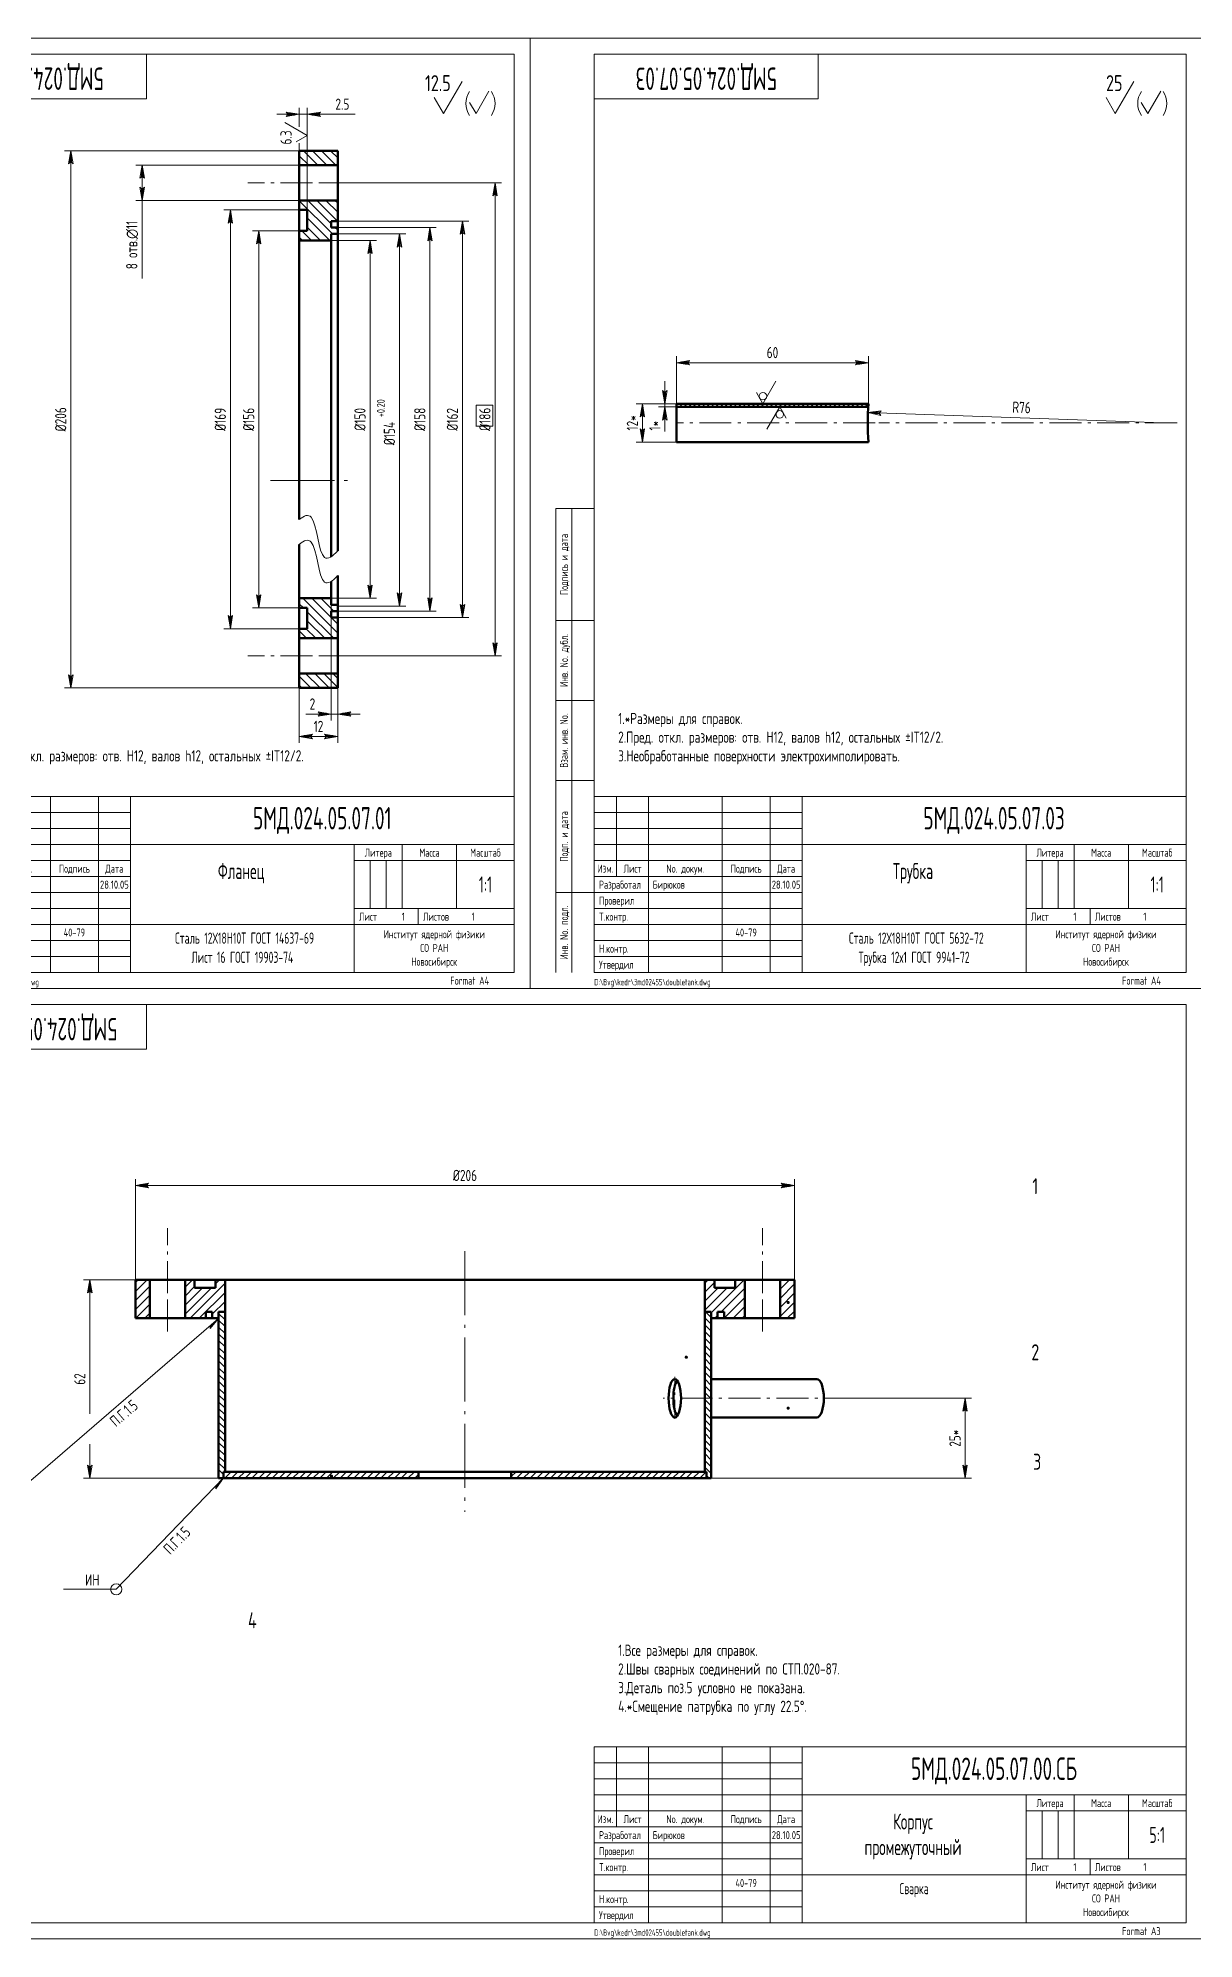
# Model space of a CAD drawing. Extents: x -414 to 4851, y -2165 to 1761.
# Drawn here: x 692 to 1053, y 1014 to 1608 of the extents above; entities that cross this region are included whole.
import ezdxf
from ezdxf.enums import TextEntityAlignment as Align

# ---------------------------------------------------------------- set-up
doc = ezdxf.new("R2010")
doc.units = 0
for name, pattern in [('S-P10', [15, 10, -2, 1, -2]), ('S-P20', [27, 20, -3, 1, -3]), ('S-P6', [9.8, 6, -1.5, 0.8, -1.5])]:
    doc.linetypes.add(name, pattern=pattern)
for name, color, linetype, lineweight in [('1', 9, 'CONTINUOUS', 20), ('2', 2, 'CONTINUOUS', 50), ('DIM', 4, 'CONTINUOUS', 20), ('HATCH', 5, 'CONTINUOUS', 20), ('TR', 3, 'CONTINUOUS', 20)]:
    doc.layers.add(name, color=color, linetype=linetype, lineweight=lineweight)
doc.styles.add('SIMPLEX', font='simplex.shx', dxfattribs={"width": 0.7})
pattern_1 = [(45, (-2508.848241775505, -306.4707964221643), (-1.414213562373095, 1.414213562373095), [])]
pattern_2 = [(135, (-2508.848241775505, -306.4707964221643), (-1.060660171779821, -1.060660171779821), [])]
pattern_3 = [(45, (-2508.848241775505, -306.4707964221643), (-1.060660171779821, 1.060660171779821), [])]
pattern_4 = [(135, (2299.857485042574, -1826.238137157079), (-1.414213562373095, -1.414213562373095), [])]
pattern_5 = [(135, (2299.857485042574, -1864.403480661502), (-1.414213562373095, -1.414213562373095), [])]

# ---------------------------------------------------------------- blocks, each defined once
blk = doc.blocks.new('SHTAMP1')
at = {"layer": 'DIM', "color": 2}
for p, q in [((-185, 55), (0, 55)), ((-185, 55), (-185, 0)), ((-178, 55), (-178, 29.99999999999999)), ((-168, 55), (-168, 0)), ((-145, 55), (-145, 0)), ((-130, 55), (-130, 0)), ((-120, 55), (-120, 0)), ((-120, 40), (0, 40)), ((-49.99999999999997, 40), (-50, 0)), ((-34.99999999999997, 40), (-34.99999999999997, 20)), ((-17.99999999999997, 40), (-17.99999999999997, 20.00000000000001)), ((-185, 35), (-120, 35)), ((-185, 30), (-120, 30)), ((-49.99999999999997, 35), (0, 35)), ((-50, 20), (0, 20)), ((-29.99999999999994, 20.00000000000001), (-29.99999999999997, 15)), ((-120, 15), (0, 15))]:
    blk.add_line(p, q, dxfattribs=at)
at = {"layer": 'DIM'}
for p, q in [((-185, 50), (-120, 50)), ((-185, 45), (-120, 45)), ((-185, 40), (-120, 40)), ((-44.99999999999997, 35), (-44.99999999999997, 20)), ((-39.99999999999997, 35), (-39.99999999999997, 20)), ((-185, 25), (-120, 25)), ((-185, 20), (-120, 20)), ((-185, 15), (-120, 15)), ((-185, 10), (-120, 10)), ((-185, 5), (-120, 5))]:
    blk.add_line(p, q, dxfattribs=at)
at = {"layer": 'DIM', "style": 'SIMPLEX', "width": 0.6}
blk.add_text('1', height=2.5, dxfattribs=at).set_placement((-35.17607202795625, 16.2))
at = {"layer": 'DIM', "style": 'SIMPLEX', "width": 0.6, "flags": 8}
blk.add_attdef('ОБОЗНАЧЕНИЕ2', text='', height=7, dxfattribs=at).set_placement((-117, 60), align=Align.MIDDLE)
at = {"layer": 'DIM', "style": 'SIMPLEX', "width": 0.6}
for tag, height, p in [('ОБОЗНАЧЕНИЕ', 7, (-60, 47.5)), ('МАСШТАБ', 5, (-9, 27.5))]:
    blk.add_attdef(tag, text='', height=height, dxfattribs=at).set_placement(p, align=Align.MIDDLE)
at = {"layer": 'DIM', "style": 'SIMPLEX', "width": 0.9108433734939759}
blk.add_attdef('ДАТА', text='', height=2.5, dxfattribs=at).set_placement((-129.5, 26.2), (-120.5, 26.2), align=Align.FIT)
at = {"layer": 'DIM', "style": 'SIMPLEX', "width": 0.6}
for tag, p in [('ЛИСТОВ', (-13.325, 16.2)), ('FORMAT', (-20, -3.8))]:
    blk.add_attdef(tag, p, '', height=2.5, dxfattribs=at)
blk.add_attdef('ТЕЛЕФОН', text='', height=2.5, dxfattribs=at).set_placement((-137.5, 12.5), align=Align.MIDDLE_CENTER)
at = {"layer": 'TR', "style": 'SIMPLEX', "width": 0.7}
for s, p in [('Литера', (-42.49999999999997, 36.2)), ('Масса', (-26.49999999999997, 36.2)), ('Масштаб', (-9, 36.2)), ('Изм.', (-181.5, 31.2)), ('Лист', (-173, 31.2)), ('No. докум.', (-156.5, 31.2)), ('Подпись', (-137.5, 31.2)), ('Дата', (-125, 31.2)), ('Институт ядерной физики', (-25, 10.70243239950646)), ('СО РАН', (-25, 6.416718113792172)), ('Новосибирск', (-25, 2.131003828077887))]:
    blk.add_text(s, height=2.5, dxfattribs=at).set_placement(p, align=Align.CENTER)
at = {"layer": 'TR', "style": 'SIMPLEX'}
for s, width, p in [('Разработал', 0.6, (-183.5, 26.2)), ('T.контр.', 0.7, (-183.5, 16.2)), ('Проверил', 0.7, (-183.5, 21.2)), ('Лист', 0.7, (-48.5, 16.2)), ('Листов', 0.7, (-28.49999999999997, 16.2)), ('Н.контр.', 0.7, (-183.5, 6.200000000000001)), ('Утвердил', 0.7, (-183.5, 1.200000000000001))]:
    blk.add_text(s, height=2.5, dxfattribs=dict(at, width=width)).set_placement(p)
at = {"layer": 'TR', "style": 'SIMPLEX', "width": 0.6}
for tag, height, p in [('НАИМЕНОВАНИЕ', 5, (-85.34568711718521, 29.20002082529924)), ('НАИМЕНОВАНИЕ2', 5, (-85.34568711718521, 21.20002082529924)), ('МАТЕРИАЛ', 3.5, (-85, 9)), ('СОРТАМЕНТ', 3.5, (-85, 3))]:
    blk.add_attdef(tag, text='', height=height, dxfattribs=at).set_placement(p, align=Align.CENTER)
for tag, p, height in [('РАЗРАБОТАЛ', (-166.7, 26.2), 2.5), ('ПРОВЕРИЛ', (-166.7, 21.2), 2.5), ('НОРМОКОНТРОЛЬ', (-166.7, 6.199999999999998), 2.5), ('УТВЕРДИЛ', (-166.7, 1.199999999999999), 2.5), ('ФАЙЛ', (-185, -4), 2)]:
    blk.add_attdef(tag, p, '', height=height, dxfattribs=at)
blk = doc.blocks.new('LEADR')
at = {"layer": 'DIM'}
for p, q in [((-1.170416226631389, 0.2000000000000028), (0, 0)), ((-0.9997944300187243, -0.0002412563466975826), (-1.170416226631389, 0.2000000000000028)), ((0, 0), (-1.170416226631389, -0.1999999999999886)), ((-0.4381870021173455, 0.07487712356459042), (-1.063684681848329, 0.07474016190496968)), ((0, 0), (-1, 0)), ((-1.170416226631389, -0.1999999999999886), (-0.9997944300187243, -0.0002412563466975826)), ((-0.4396274744967172, -0.07512327059271229), (-1.063870801763059, -0.07525989858129378))]:
    blk.add_line(p, q, dxfattribs=at)
blk = doc.blocks.new('SVLEADR')
at = {"layer": 'DIM'}
for p, q in [((-1.170621796612664, -0.199758743653291), (-1, 0)), ((0, 0), (-1.170621796612664, -0.199758743653291)), ((-0.3755462257252447, -0.07510924514504325), (-1.064076371744335, -0.0750186422345962))]:
    blk.add_line(p, q, dxfattribs=at)

msp = doc.modelspace()

# ---------------------------------------------------------------- hatches: boundary and pattern name
at = {"layer": 'HATCH'}
h = msp.add_hatch(dxfattribs=at)
h.set_pattern_fill('U', color=256, scale=2, angle=135, style=0, pattern_type=0)
h.set_pattern_definition(pattern_5)
h.paths.add_polyline_path([(773.477982640004, 1572.700419623406), (773.477982640004, 1568.200419623406), (785.477982640004, 1568.200419623406), (785.477982640004, 1572.700419623406)])
h = msp.add_hatch(dxfattribs=at)
h.set_pattern_fill('U', color=256, scale=2, angle=135, style=0, pattern_type=0)
h.set_pattern_definition(pattern_5)
h.paths.add_polyline_path([(775.9779826400031, 1547.700419623406), (773.4779826400036, 1547.700419623406), (773.4779826400036, 1544.700419623406), (783.4779826400031, 1544.700419623406), (783.4779826400031, 1546.700419623406), (785.4779826400031, 1546.700419623406), (785.4779826400031, 1548.700419623406), (783.4779826400031, 1548.700419623406), (783.4779826400031, 1550.700419623406), (785.4779826400031, 1550.700419623406), (785.4779826400036, 1557.200419623406), (773.4779826400036, 1557.200419623406), (773.4779826400036, 1554.200419623406), (775.9779826400031, 1554.200419623406)])
h = msp.add_hatch(dxfattribs=at)
h.set_pattern_fill('U', color=256, angle=45, style=0, pattern_type=0)
h.set_pattern_definition([(45, (-1573.865780161137, -28.8072000388579), (-0.7071067811865475, 0.7071067811865476), [])])
h.paths.add_polyline_path([(951.3930146611406, 1493.669001561038), (891.3930146611406, 1493.669001561038), (891.3930146611406, 1492.669001561038), (951.3204544020568, 1492.669001561038, -0.003298157717489991)])
h = msp.add_hatch(dxfattribs=at)
h.set_pattern_fill('U', color=256, scale=2, angle=135, style=0, pattern_type=0)
h.set_pattern_definition(pattern_4)
h.paths.add_polyline_path([(785.4779826400031, 1420.365763127829), (785.4779826400031, 1426.865763127829), (783.4779826400031, 1426.865763127829), (783.4779826400031, 1428.865763127829), (785.4779826400031, 1428.865763127829), (785.4779826400031, 1430.865763127829), (783.4779826400031, 1430.865763127829), (783.4779826400031, 1432.865763127829), (773.4779826400031, 1432.865763127829), (773.4779826400036, 1429.865763127829), (775.9779826400031, 1429.865763127829), (775.9779826400031, 1423.365763127829), (773.4779826400031, 1423.365763127829), (773.4779826400031, 1420.365763127829)])
h = msp.add_hatch(dxfattribs=at)
h.set_pattern_fill('U', color=256, scale=2, angle=135, style=0, pattern_type=0)
h.set_pattern_definition(pattern_4)
h.paths.add_polyline_path([(785.4779826400031, 1404.865763127829), (785.4779826400031, 1409.365763127829), (773.4779826400031, 1409.365763127829), (773.4779826400031, 1404.865763127829)])
h = msp.add_hatch(dxfattribs=at)
h.set_pattern_fill('U', color=256, scale=2, angle=45, style=0, pattern_type=0)
h.set_pattern_definition(pattern_1)
h.paths.add_polyline_path([(722.2556585094026, 1207.908705980407), (726.7556585094026, 1207.908705980407), (726.7556585094026, 1219.908705980407), (722.2556585094026, 1219.908705980407)])
h = msp.add_hatch(dxfattribs=at)
h.set_pattern_fill('U', color=256, scale=2, angle=45, style=0, pattern_type=0)
h.set_pattern_definition(pattern_1)
h.paths.add_polyline_path([(737.7556585094026, 1207.908705980407), (744.2556585094026, 1207.908705980407), (744.2556585094026, 1209.908705980407), (746.2556585094026, 1209.908705980407), (746.2556585094026, 1207.908705980407), (748.2556585094026, 1207.908705980407), (748.2556585094026, 1209.908705980407), (750.2556585094026, 1209.908705980407), (750.2556585094026, 1219.908705980407), (747.2556585094026, 1219.908705980407), (747.2556585094026, 1217.408705980407), (740.7556585094026, 1217.408705980407), (740.7556585094026, 1219.908705980407), (737.7556585094026, 1219.908705980407)])
h = msp.add_hatch(dxfattribs=at)
h.set_pattern_fill('U', color=256, scale=2, angle=45, style=0, pattern_type=0)
h.set_pattern_definition(pattern_1)
h.paths.add_polyline_path([(903.2556585094026, 1217.408705980407), (903.2556585094026, 1219.908705980407), (900.2556585094026, 1219.908705980407), (900.2556585094026, 1209.908705980407), (902.2556585094026, 1209.908705980407), (902.2556585094026, 1207.908705980407), (904.2556585094026, 1207.908705980407), (904.2556585094026, 1209.908705980407), (906.2556585094026, 1209.908705980407), (906.2556585094026, 1207.908705980407), (912.7556585094026, 1207.908705980407), (912.7556585094026, 1219.908705980407), (909.7556585094026, 1219.908705980407), (909.7556585094026, 1217.408705980407)])
h = msp.add_hatch(dxfattribs=at)
h.set_pattern_fill('U', color=256, scale=2, angle=45, style=0, pattern_type=0)
h.set_pattern_definition(pattern_1)
h.paths.add_polyline_path([(928.2556585094026, 1219.908705980407), (923.7556585094026, 1219.908705980407), (923.7556585094026, 1207.908705980407), (928.2556585094026, 1207.908705980407)])
h = msp.add_hatch(dxfattribs=at)
h.set_pattern_fill('U', color=256, scale=1.5, angle=135, style=0, pattern_type=0)
h.set_pattern_definition(pattern_2)
h.paths.add_polyline_path([(748.2556585094026, 1157.908705980407), (749.7556585094026, 1157.908705980407), (749.7556585094026, 1159.908705980407), (750.2556585094026, 1159.908705980407), (750.2556585094026, 1209.908705980407), (748.2556585094026, 1209.908705980407)])
h = msp.add_hatch(dxfattribs=at)
h.set_pattern_fill('U', color=256, scale=1.5, angle=135, style=0, pattern_type=0)
h.set_pattern_definition(pattern_2)
h.paths.add_polyline_path([(902.2556585094026, 1209.908705980407), (900.2556585094026, 1209.908705980407), (900.2556585094026, 1182.908705980407), (902.2556585094026, 1182.908705980407)])
h = msp.add_hatch(dxfattribs=at)
h.set_pattern_fill('U', color=256, scale=1.5, angle=135, style=0, pattern_type=0)
h.set_pattern_definition(pattern_2)
h.paths.add_polyline_path([(902.2556585094026, 1182.908705980407), (900.2556585094026, 1182.908705980407), (900.2556585094026, 1159.908705980407), (900.7556585094026, 1159.908705980407), (900.7556585094026, 1157.908705980407), (902.2556585094021, 1157.908705980407)])
h = msp.add_hatch(dxfattribs=at)
h.set_pattern_fill('U', color=256, scale=1.5, angle=45, style=0, pattern_type=0)
h.set_pattern_definition(pattern_3)
h.paths.add_polyline_path([(810.7556585094026, 1157.908705980407), (810.7556585094026, 1159.908705980407), (749.7556585094026, 1159.908705980407), (749.7556585094026, 1157.908705980407)])
h = msp.add_hatch(dxfattribs=at)
h.set_pattern_fill('U', color=256, scale=1.5, angle=45, style=0, pattern_type=0)
h.set_pattern_definition(pattern_3)
h.paths.add_polyline_path([(839.7556585094026, 1159.908705980407), (839.7556585094021, 1157.908705980408), (841.7556585094021, 1157.908705980408), (900.7556585094026, 1157.908705980407), (900.7556585094026, 1159.908705980407)])

# ---------------------------------------------------------------- linework, layer by layer
at = {"layer": '1', "linetype": 'S-P10'}
for p, q in [((777.6173929380534, 1562.700419623406), (757.3385723419537, 1562.700419623406)), ((789.6173929380534, 1562.700419623406), (769.3385723419537, 1562.700419623406)), ((953.5306768553232, 1487.669001561038), (891.3930146611406, 1487.669001561038)), ((1047.94762526849, 1487.669001561038), (954.66420796475, 1487.669001561038)), ((777.6173929380534, 1414.865763127829), (757.3385723419537, 1414.865763127829)), ((789.6173929380534, 1414.865763127829), (769.3385723419537, 1414.865763127829)), ((789.6173929380534, 1414.865763127829), (769.3385723419537, 1414.865763127829)), ((732.2556585094026, 1215.769295682357), (732.2556585094026, 1236.048116278457)), ((918.2556585094026, 1215.769295682357), (918.2556585094026, 1236.048116278457)), ((732.2556585094026, 1203.769295682358), (732.2556585094026, 1224.048116278457)), ((732.2556585094026, 1203.769295682357), (732.2556585094026, 1224.048116278457)), ((918.2556585094026, 1203.769295682357), (918.2556585094026, 1224.048116278457)), ((947.6133918400524, 1182.908705980407), (887.1817951501571, 1182.908705980407))]:
    msp.add_line(p, q, dxfattribs=at)
at = {"layer": '1'}
for p, q in [((833.9476688120485, 1493.182237172927), (828.7891246828963, 1493.182237172927)), ((828.7891246828963, 1493.182237172927), (828.7891246828963, 1486.563032590349)), ((833.9476688120485, 1486.621613302121), (833.9476688120485, 1493.182237172927)), ((828.7305028895885, 1486.621613302121), (833.9476688120485, 1486.621613302121))]:
    msp.add_line(p, q, dxfattribs=at)
at = {"layer": '1', "linetype": 'S-P20'}
for p, q in [((764.5138960166341, 1469.700419623406), (790.4343052162817, 1469.700419623406)), ((825.2556585094026, 1228.872792603777), (825.2556585094026, 1147.39621520885))]:
    msp.add_line(p, q, dxfattribs=at)
at = {"layer": '1', "linetype": 'S-P6'}
msp.add_line((890.855658509402, 1176.442866454401), (890.855658509402, 1189.58172572874), dxfattribs=at)
at = {"layer": '1'}
for points, knots in [([(773.4779826400036, 1457.44478263469), (774.9975277395215, 1458.752157651899), (779.0447474275506, 1460.133610604576), (779.4034816881499, 1442.871534370826), (783.8209422337231, 1445.904133277521), (785.4779826400008, 1447.719487994118)], [9.02373678789677, 9.02373678789677, 9.02373678789677, 9.02373678789677, 15.20974087859641, 28.41110569140701, 34.83537200857475, 34.83537200857475, 34.83537200857475, 34.83537200857475]), ([(773.4779826400036, 1449.692446853141), (774.9975277395215, 1450.99982187035), (779.0447474275506, 1452.381274823027), (779.4034816881499, 1435.119198589278), (783.8209422337227, 1438.151797495972), (785.4779826400004, 1439.967152212567)], [9.023736787896604, 9.023736787896604, 9.023736787896604, 9.023736787896604, 15.20974087859641, 28.41110569140701, 34.83537200857366, 34.83537200857366, 34.83537200857366, 34.83537200857366])]:
    msp.add_open_spline(points, degree=3, knots=knots, dxfattribs=at)
at = {"layer": '2'}
for p, q in [((773.477982640004, 1572.700419623406), (785.477982640004, 1572.700419623406)), ((773.4779826400031, 1457.444782634689), (773.4779826400036, 1572.700419623407)), ((773.477982640004, 1568.200419623406), (785.477982640004, 1568.200419623406)), ((785.477982640004, 1572.700419623407), (785.4779826400013, 1447.719487994118)), ((773.4779826400031, 1557.200419623406), (785.4779826400031, 1557.200419623406)), ((773.4779826400031, 1554.200419623406), (775.9779826400031, 1554.200419623406)), ((775.9779826400031, 1554.200419623406), (775.9779826400031, 1547.700419623406)), ((783.4779826400031, 1550.700419623406), (785.4779826400031, 1550.700419623406)), ((783.4779826400031, 1548.700419623406), (783.4779826400031, 1550.700419623406)), ((773.4779826400031, 1547.700419623406), (775.9779826400031, 1547.700419623406)), ((773.4779826400036, 1544.700419623406), (783.4779826400031, 1544.700419623406)), ((783.4779826400031, 1548.700419623406), (785.4779826400031, 1548.700419623406)), ((783.4779826400031, 1546.700419623406), (785.4779826400031, 1546.700419623406)), ((783.4779826400031, 1445.907564790499), (783.4779826400031, 1546.700419623406)), ((951.3930146611406, 1493.669001561038), (891.3930146611406, 1493.669001561038)), ((891.3930146611406, 1493.669001561038), (891.3930146611406, 1481.669001561038)), ((951.3930146611406, 1492.669001561038), (891.3930146611406, 1492.669001561038)), ((951.3930146611406, 1481.669001561038), (891.3930146611406, 1481.669001561038)), ((773.4779826400031, 1404.865763127829), (773.4779826400031, 1449.692446853141)), ((783.4779826400031, 1432.865763127829), (783.4779826400031, 1438.15522900895)), ((785.4779826400004, 1439.967152212568), (785.4779826400004, 1430.865763127829)), ((773.4779826400031, 1432.865763127829), (783.4779826400031, 1432.865763127829)), ((783.4779826400031, 1432.865763127829), (783.4779826400031, 1430.865763127829)), ((773.4779826400031, 1429.865763127829), (775.9779826400031, 1429.865763127829)), ((775.9779826400031, 1423.365763127829), (775.9779826400031, 1429.865763127829)), ((783.4779826400031, 1430.865763127829), (785.4779826400031, 1430.865763127829)), ((783.4779826400031, 1428.865763127829), (785.4779826400031, 1428.865763127829)), ((783.4779826400031, 1428.865763127829), (783.4779826400031, 1426.865763127829)), ((783.4779826400031, 1426.865763127829), (785.4779826400031, 1426.865763127829)), ((785.4779826400031, 1430.865763127829), (785.4779826400031, 1404.865763127829)), ((773.4779826400031, 1423.365763127829), (775.9779826400031, 1423.365763127829)), ((785.4779826400031, 1420.365763127829), (773.4779826400031, 1420.365763127829)), ((785.4779826400031, 1409.365763127829), (773.4779826400031, 1409.365763127829)), ((785.4779826400031, 1404.865763127829), (773.4779826400031, 1404.865763127829)), ((722.255658509403, 1219.908705980407), (928.255658509403, 1219.908705980407)), ((722.2556585094026, 1207.908705980407), (722.2556585094026, 1219.908705980407)), ((726.7556585094026, 1207.908705980407), (726.7556585094026, 1219.908705980407)), ((737.7556585094026, 1207.908705980407), (737.7556585094026, 1219.908705980407)), ((740.7556585094026, 1219.908705980407), (740.7556585094026, 1217.408705980407)), ((747.2556585094026, 1219.908705980407), (747.2556585094026, 1217.408705980407)), ((750.2556585094026, 1219.908705980407), (750.2556585094026, 1159.908705980407)), ((900.2556585094026, 1159.908705980407), (900.2556585094026, 1219.908705980407)), ((903.2556585094026, 1219.908705980407), (903.2556585094026, 1217.408705980407)), ((909.7556585094026, 1219.908705980407), (909.7556585094026, 1217.408705980407)), ((912.7556585094026, 1219.908705980407), (912.7556585094026, 1207.908705980407)), ((923.7556585094026, 1219.908705980407), (923.7556585094026, 1207.908705980407)), ((928.2556585094026, 1219.908705980407), (928.2556585094026, 1207.908705980407)), ((740.7556585094026, 1217.408705980407), (747.2556585094026, 1217.408705980407)), ((909.7556585094026, 1217.408705980407), (903.2556585094026, 1217.408705980407)), ((748.2556585094026, 1207.908705980407), (722.255658509403, 1207.908705980407)), ((744.2556585094026, 1209.908705980407), (744.2556585094026, 1207.908705980407)), ((746.2556585094026, 1209.908705980407), (744.2556585094026, 1209.908705980407)), ((746.2556585094026, 1209.908705980407), (746.2556585094026, 1207.908705980407)), ((748.2556585094026, 1209.908705980407), (748.2556585094026, 1157.908705980407)), ((750.2556585094026, 1209.908705980407), (748.2556585094026, 1209.908705980407)), ((900.2556585094026, 1209.908705980407), (902.2556585094026, 1209.908705980407)), ((902.2556585094021, 1157.908705980407), (902.2556585094026, 1209.908705980407)), ((928.255658509403, 1207.908705980407), (902.2556585094021, 1207.908705980407)), ((904.2556585094026, 1209.908705980407), (904.2556585094026, 1207.908705980407)), ((904.2556585094026, 1209.908705980407), (906.2556585094026, 1209.908705980407)), ((906.2556585094026, 1209.908705980407), (906.2556585094026, 1207.908705980407)), ((935.2556585094026, 1188.908705980407), (902.2556585094026, 1188.908705980407)), ((935.2556585094021, 1176.908705980407), (902.2556585094026, 1176.908705980407)), ((749.7556585094026, 1159.908705980407), (900.7556585094026, 1159.908705980407)), ((749.7556585094026, 1157.908705980407), (749.7556585094026, 1159.908705980407)), ((825.2556585094026, 1159.908705980407), (810.7556585094026, 1159.908705980407)), ((810.7556585094026, 1157.908705980407), (810.7556585094026, 1159.908705980407)), ((839.7556585094021, 1157.908705980408), (839.7556585094021, 1159.908705980407)), ((900.7556585094026, 1157.908705980407), (900.7556585094026, 1159.908705980407)), ((748.2556585094026, 1157.908705980407), (841.7556585094021, 1157.908705980408)), ((841.7556585094021, 1157.908705980407), (902.2556585094026, 1157.908705980407))]:
    msp.add_line(p, q, dxfattribs=at)
msp.add_arc((1027.155802360644, 1487.669001561038), 76, 175.4719369861915, 184.5280630138085, dxfattribs=at)
msp.add_ellipse((890.8556585094025, 1182.908705980407), major_axis=(0, 6), ratio=0.3250790356794369, dxfattribs=at)
for centre, major_axis, ratio, start_param, end_param in [((892.3591735245341, 1182.908705980407), (0, 6), 0.3250790356794369, 0.3956661318665353, 2.745926521723258), ((935.2556585094026, 1182.908705980407), (1.469527624586853e-15, 6), 0.3657273657154292, 3.141592653589793, 6.283185307179586)]:
    msp.add_ellipse(centre, major_axis=major_axis, ratio=ratio, start_param=start_param, end_param=end_param, dxfattribs=at)
at = {"layer": 'DIM'}
for p, q in [((773.4779826400036, 1580.156057131767), (773.4779826400036, 1586.110240499431)), ((775.9779826400031, 1554.200419623406), (775.9779826400031, 1586.110240499431)), ((769.9779826400036, 1584.110240499431), (766.4779826400036, 1584.110240499431)), ((773.4779826400036, 1584.110240499431), (775.9779826400031, 1584.110240499431)), ((779.4779826400031, 1584.110240499431), (790.9113159733365, 1584.110240499431)), ((773.4779826400036, 1572.700419623406), (773.4779826400036, 1575.038884699428)), ((773.4779826400036, 1572.700419623406), (700.035591181741, 1572.700419623406)), ((702.035591181741, 1408.365763127829), (702.035591181741, 1569.200419623406)), ((773.6134668365994, 1568.200419623406), (722.3579976022697, 1568.200419623406)), ((724.3579976022697, 1564.700419623406), (724.3579976022697, 1560.700419623406)), ((789.6173929380534, 1562.700419623406), (836.6569610829129, 1562.700419623406)), ((773.4779826400036, 1557.200419623406), (722.3579976022697, 1557.200419623406)), ((724.3579976022697, 1557.200419623406), (724.3579976022697, 1532.817086290073)), ((834.6569610829129, 1559.200419623406), (834.6569610829129, 1418.365763127829)), ((773.4779826400036, 1554.200419623406), (749.9327364047881, 1554.200419623406)), ((751.9327364047881, 1426.865763127829), (751.9327364047881, 1550.700419623406)), ((785.4779826400036, 1550.700419623406), (826.4805717450031, 1550.700419623406)), ((773.4779826400036, 1547.700419623406), (758.7960488501271, 1547.700419623406)), ((783.4779826400031, 1544.700419623406), (797.5927477793448, 1544.700419623406)), ((785.4779826400036, 1548.700419623406), (816.3041824070933, 1548.700419623406)), ((785.4779826400036, 1546.700419623406), (806.7843273801841, 1546.700419623406)), ((814.3041824070933, 1545.200419623406), (814.3041824070933, 1432.365763127829)), ((824.4805717450031, 1430.365763127829), (824.4805717450031, 1547.200419623406)), ((760.7960488501271, 1544.200419623406), (760.7960488501271, 1433.365763127829)), ((795.5927477793448, 1541.200419623406), (795.5927477793448, 1436.365763127829)), ((804.7843273801841, 1433.952474089146), (804.7843273801841, 1543.200419623406)), ((891.3930146611406, 1493.669001561038), (891.3930146611406, 1508.482783770874)), ((947.8930146611406, 1506.482783770874), (894.8930146611406, 1506.482783770874)), ((951.3930146611406, 1493.669001561038), (951.3930146611406, 1508.482783770874)), ((887.739350557752, 1497.169001561038), (887.739350557752, 1500.669001561038)), ((891.3930146611406, 1493.669001561038), (878.739350557752, 1493.669001561038)), ((891.3930146611406, 1493.669001561038), (885.739350557752, 1493.669001561038)), ((891.3930146611406, 1492.669001561038), (885.739350557752, 1492.669001561038)), ((887.739350557752, 1493.669001561038), (887.739350557752, 1492.669001561038)), ((880.739350557752, 1490.169001561038), (880.739350557752, 1485.169001561038)), ((887.739350557752, 1489.169001561038), (887.739350557752, 1485.020036757939)), ((1043.554146550976, 1487.669001561038), (951.2233025532096, 1490.871418303747)), ((891.3930146611406, 1481.669001561038), (878.739350557752, 1481.669001561038)), ((783.06469360132, 1432.865763127829), (797.5927477793448, 1432.865763127829)), ((773.4779826400031, 1429.865763127829), (758.7960488501271, 1429.865763127829)), ((783.4779826400031, 1430.865763127829), (783.4779826400031, 1394.68730499067)), ((785.4779826400031, 1430.452474089146), (806.7843273801841, 1430.452474089146)), ((785.4779826400031, 1428.865763127829), (816.3041824070933, 1428.865763127829)), ((785.4779826400031, 1426.865763127829), (826.4805717450031, 1426.865763127829)), ((773.4779826400031, 1423.365763127829), (749.9327364047881, 1423.365763127829)), ((789.6173929380534, 1414.865763127829), (836.6569610829129, 1414.865763127829)), ((773.4779826400031, 1404.865763127829), (700.035591181741, 1404.865763127829)), ((773.4779826400031, 1404.865763127829), (773.4779826400031, 1387.68730499067)), ((785.4779826400031, 1404.865763127829), (785.4779826400031, 1394.68730499067)), ((785.4779826400031, 1404.865763127829), (785.4779826400031, 1387.68730499067)), ((779.9779826400031, 1396.68730499067), (775.5517013995468, 1396.68730499067)), ((785.4779826400031, 1396.68730499067), (783.4779826400031, 1396.68730499067)), ((788.9779826400031, 1396.68730499067), (792.4779826400031, 1396.68730499067)), ((781.9779826400031, 1389.68730499067), (776.9779826400031, 1389.68730499067)), ((722.2556585094026, 1219.908705980407), (722.2556585094026, 1251.375943877624)), ((725.7556585094026, 1249.375943877624), (924.7556585094026, 1249.375943877624)), ((928.2556585094026, 1219.908705980407), (928.2556585094026, 1251.375943877624)), ((722.2556585094026, 1219.908705980407), (705.990574567661, 1219.908705980407)), ((707.990574567661, 1178.030336498558), (707.990574567661, 1216.408705980407)), ((748.2556585094026, 1207.861656442216), (684.9780966787011, 1153.265744213639)), ((947.6133918400524, 1182.908705980407), (983.6025368586506, 1182.908705980407)), ((981.6025368586506, 1179.408705980407), (981.6025368586506, 1161.408705980407)), ((707.990574567661, 1161.408705980407), (707.990574567661, 1168.596204939463)), ((748.2556585094026, 1157.908705980407), (705.990574567661, 1157.908705980407)), ((749.7556585094026, 1158.001236939143), (716.2514670351839, 1123.194455678663)), ((902.2556585094021, 1157.908705980407), (983.6025368586506, 1157.908705980407)), ((716.2514670351839, 1123.194455678663), (699.7296903707065, 1123.194455678663))]:
    msp.add_line(p, q, dxfattribs=at)
at = {"layer": 'DIM', "color": 2}
for p, q in [((853.6661426465607, 1315.933691005587), (853.6661426465607, 1460.933691005587)), ((865.6661426465607, 1460.933691005587), (853.6661426465607, 1460.933691005587)), ((858.6661426465607, 1315.933691005587), (858.6661426465607, 1460.933691005587)), ((865.6661426465607, 1425.933691005587), (853.6661426465607, 1425.933691005587)), ((865.6661426465607, 1400.933691005587), (853.6661426465607, 1400.933691005587)), ((865.6661426465607, 1375.933691005587), (853.6661426465607, 1375.933691005587)), ((865.6661426465607, 1340.933691005587), (853.6661426465607, 1340.933691005587))]:
    msp.add_line(p, q, dxfattribs=at)
at = {"layer": 'DIM'}
for points in [[(635.6661426465607, 1310.933691005587), (635.6661426465607, 1607.933691005587), (845.6661426465607, 1607.933691005587), (845.6661426465607, 1310.933691005587)], [(845.6661426465607, 1310.933691005587), (845.6661426465607, 1607.933691005587), (1055.666142646561, 1607.933691005587), (1055.666142646561, 1310.933691005587)], [(635.6661426465607, 1013.933691005587), (635.6661426465607, 1310.933691005587), (1055.666142646561, 1310.933691005587), (1055.666142646561, 1013.933691005587)]]:
    msp.add_lwpolyline(points, close=True, dxfattribs=at)
at = {"layer": 'DIM', "color": 2}
for points in [[(655.6661426465607, 1315.933691005587), (655.6661426465607, 1602.933691005587), (840.6661426465607, 1602.933691005587), (840.6661426465607, 1315.933691005587)], [(865.6661426465607, 1315.933691005587), (865.6661426465607, 1602.933691005587), (1050.666142646561, 1602.933691005587), (1050.666142646561, 1315.933691005587)], [(655.6661426465607, 1018.933691005587), (655.6661426465607, 1305.933691005587), (1050.666142646561, 1305.933691005587), (1050.666142646561, 1018.933691005587)]]:
    msp.add_lwpolyline(points, close=True, dxfattribs=at)
for points in [[(655.6661426465607, 1588.933691005587), (725.6661426465607, 1588.933691005587), (725.6661426465607, 1602.933691005587)], [(865.6661426465607, 1588.933691005587), (935.6661426465607, 1588.933691005587), (935.6661426465607, 1602.933691005587)], [(655.6661426465607, 1291.933691005587), (725.6661426465607, 1291.933691005587), (725.6661426465607, 1305.933691005587)]]:
    msp.add_lwpolyline(points, dxfattribs=at)
at = {"layer": 'DIM', "flags": 128}
for points in [[(815.6793913006127, 1589.333691005588), (818.5661426465608, 1584.333691005588), (824.3396453384571, 1594.333691005588)], [(1025.679391300613, 1589.333691005588), (1028.566142646561, 1584.333691005588), (1034.339645338457, 1594.333691005588)], [(826.6954167043968, 1587.833691005588), (828.7161426465609, 1584.333691005588), (832.7575945308881, 1591.333691005588)], [(1036.695416704397, 1587.833691005588), (1038.716142646561, 1584.333691005588), (1042.757594530888, 1591.333691005588)], [(772.4779826400031, 1575.460447045431), (775.9779826400031, 1577.481172987595), (768.9779826400031, 1581.522624871922)], [(916.394570417951, 1497.169001561038), (918.4152963601146, 1493.669001561038), (922.4567482444418, 1500.669001561038)], [(925.6877426621595, 1489.169001561038), (923.6670167199959, 1492.669001561038), (919.6255648356687, 1485.669001561038)]]:
    msp.add_lwpolyline(points, dxfattribs=at)
for points in [[(926.5420169902668, 1212.921372573691, 0.5, 0.5, 458.3655088839218), (926.5429043884433, 1212.919379550496, 0, 0, 0), (998.3018309089334, 1245.248513460913, 0, 0, 0), (1008.801830908933, 1245.248513460913, 0, 0, 0)], [(894.7005882230719, 1195.713652682808, 0.5, 0.5, 458.3655088839218), (894.7005291726591, 1195.711471827465, 0, 0, 0), (998.3018309089334, 1193.360797224383, 0, 0, 0), (1008.801830908933, 1193.360797224383, 0, 0, 0)], [(926.5545462547288, 1179.730859370574, 0.5, 0.5, 458.3655088839218), (926.5539404139272, 1179.728763523752, 0, 0, 0), (998.8918946566137, 1159.162073380369, 0, 0, 0), (1009.391894656614, 1159.162073380369, 0, 0, 0)], [(783.4262863557128, 1158.340151914743, 0.5, 0.5, 458.3655088839218), (783.4242628006332, 1158.340967293071, 0, 0, 0), (764.0466140561439, 1109.632893702857, 0, 0, 0), (753.5466140561439, 1109.632893702857, 0, 0, 0)]]:
    msp.add_lwpolyline(points, format="xyseb", dxfattribs=at)
at = {"layer": 'DIM'}
for centre, radius in [((918.4152963601146, 1496.003501561038), 1.1655), ((923.6670167199959, 1490.334501561038), 1.1655), ((716.2514670351839, 1123.194455678663), 1.75)]:
    msp.add_circle(centre, radius, dxfattribs=at)
for centre, start, end in [((832.2161426465609, 1587.483691005588), 146.0000000000001, 214.0000000000001), ((828.0161426465611, 1587.483691005588), 325.9999999999999, 33.99999999999987), ((1042.216142646561, 1587.483691005588), 146.0000000000001, 214.0000000000001), ((1038.016142646561, 1587.483691005588), 325.9999999999999, 33.99999999999987)]:
    msp.add_arc(centre, 6.649999999999909, start, end, dxfattribs=at)

# ---------------------------------------------------------------- block references
ref = msp.add_blockref('SHTAMP1', (840.6661426465607, 1315.933691005587), dxfattribs=at)
ref.add_attrib('ФАЙЛ', 'D:\\Bvg\\kedr\\3md02455\\doubletank.dwg', (655.6661426465607, 1311.933691005587), dxfattribs={"layer": 'TR', "height": 2, "style": 'SIMPLEX', "width": 0.6})
ref.add_attrib('РАЗРАБОТАЛ', 'Бирюков', (673.9661426465609, 1342.133691005587), dxfattribs={"layer": 'TR', "height": 2.5, "style": 'SIMPLEX', "width": 0.6})
ref.add_attrib('ТЕЛЕФОН', '40-79', dxfattribs={"height": 2.5, "style": 'SIMPLEX', "width": 0.6}).set_placement((703.1661426465607, 1328.433691005587), align=Align.MIDDLE_CENTER)
ref.add_attrib('ДАТА', '28.10.05', dxfattribs={"height": 2.5, "style": 'SIMPLEX', "width": 0.5815384615384617}).set_placement((711.1661426465607, 1342.133691005587), (720.1661426465607, 1342.133691005587), align=Align.FIT)
ref.add_attrib('ОБОЗНАЧЕНИЕ', '5МД.024.05.07.01', dxfattribs={"height": 7, "style": 'SIMPLEX', "width": 0.6}).set_placement((780.6661426465607, 1363.433691005587), align=Align.MIDDLE)
ref.add_attrib('МАСШТАБ', '1:1', dxfattribs={"height": 5, "style": 'SIMPLEX', "width": 0.6}).set_placement((831.6661426465607, 1343.433691005587), align=Align.MIDDLE)
ref.add_attrib('НАИМЕНОВАНИЕ', 'Фланец', dxfattribs={"layer": 'TR', "height": 5, "style": 'SIMPLEX', "width": 0.6}).set_placement((755.3204555293755, 1345.133691005587), align=Align.CENTER)
ref.add_attrib('МАТЕРИАЛ', ' Сталь 12Х18Н10Т ГОСТ 14637-69', dxfattribs={"layer": 'TR', "height": 3.5, "style": 'SIMPLEX', "width": 0.6}).set_placement((755.6661426465607, 1324.933691005587), align=Align.CENTER)
ref.add_attrib('СОРТАМЕНТ', 'Лист 16 ГОСТ 19903-74', dxfattribs={"layer": 'TR', "height": 3.5, "style": 'SIMPLEX', "width": 0.6}).set_placement((755.6661426465607, 1318.933691005587), align=Align.CENTER)
ref.add_attrib('ЛИСТОВ', '1', (827.3411426465609, 1332.133691005587), dxfattribs={"height": 2.5, "style": 'SIMPLEX', "width": 0.6})
ref.add_attrib('FORMAT', 'Format A4', (820.6661426465607, 1312.133691005587), dxfattribs={"height": 2.5, "style": 'SIMPLEX', "width": 0.6})
ref.add_attrib('ОБОЗНАЧЕНИЕ2', '5МД.024.05.07.01', dxfattribs={"height": 7, "rotation": 180, "style": 'SIMPLEX', "width": 0.6, "flags": 8}).set_placement((690.6661426465607, 1595.933691005587), align=Align.MIDDLE)
ref = msp.add_blockref('SHTAMP1', (1050.666142646561, 1315.933691005587), dxfattribs=at)
ref.add_attrib('ФАЙЛ', 'D:\\Bvg\\kedr\\3md02455\\doubletank.dwg', (865.6661426465607, 1311.933691005587), dxfattribs={"layer": 'TR', "height": 2, "style": 'SIMPLEX', "width": 0.6})
ref.add_attrib('РАЗРАБОТАЛ', 'Бирюков', (883.9661426465609, 1342.133691005587), dxfattribs={"layer": 'TR', "height": 2.5, "style": 'SIMPLEX', "width": 0.6})
ref.add_attrib('ТЕЛЕФОН', '40-79', dxfattribs={"height": 2.5, "style": 'SIMPLEX', "width": 0.6}).set_placement((913.1661426465607, 1328.433691005587), align=Align.MIDDLE_CENTER)
ref.add_attrib('ДАТА', '28.10.05', dxfattribs={"height": 2.5, "style": 'SIMPLEX', "width": 0.5815384615384617}).set_placement((921.1661426465607, 1342.133691005587), (930.1661426465607, 1342.133691005587), align=Align.FIT)
ref.add_attrib('ОБОЗНАЧЕНИЕ', '5МД.024.05.07.03', dxfattribs={"height": 7, "style": 'SIMPLEX', "width": 0.6}).set_placement((990.6661426465607, 1363.433691005587), align=Align.MIDDLE)
ref.add_attrib('МАСШТАБ', '1:1', dxfattribs={"height": 5, "style": 'SIMPLEX', "width": 0.6}).set_placement((1041.666142646561, 1343.433691005587), align=Align.MIDDLE)
ref.add_attrib('НАИМЕНОВАНИЕ', 'Трубка', dxfattribs={"layer": 'TR', "height": 5, "style": 'SIMPLEX', "width": 0.6}).set_placement((965.3204555293755, 1345.133691005587), align=Align.CENTER)
ref.add_attrib('МАТЕРИАЛ', ' Сталь 12Х18Н10Т ГОСТ 5632-72', dxfattribs={"layer": 'TR', "height": 3.5, "style": 'SIMPLEX', "width": 0.6}).set_placement((965.6661426465607, 1324.933691005587), align=Align.CENTER)
ref.add_attrib('СОРТАМЕНТ', 'Трубка 12х1 ГОСТ 9941-72', dxfattribs={"layer": 'TR', "height": 3.5, "style": 'SIMPLEX', "width": 0.6}).set_placement((965.6661426465607, 1318.933691005587), align=Align.CENTER)
ref.add_attrib('ЛИСТОВ', '1', (1037.341142646561, 1332.133691005587), dxfattribs={"height": 2.5, "style": 'SIMPLEX', "width": 0.6})
ref.add_attrib('FORMAT', 'Format A4', (1030.666142646561, 1312.133691005587), dxfattribs={"height": 2.5, "style": 'SIMPLEX', "width": 0.6})
ref.add_attrib('ОБОЗНАЧЕНИЕ2', '5МД.024.05.07.03', dxfattribs={"height": 7, "rotation": 180, "style": 'SIMPLEX', "width": 0.6, "flags": 8}).set_placement((900.6661426465607, 1595.933691005587), align=Align.MIDDLE)
at = {"layer": 'DIM', "xscale": 3.5, "yscale": 3.5, "zscale": 3.5}
for p in [(773.4779826400036, 1584.110240499431), (951.3930146611406, 1506.482783770874), (783.4779826400031, 1396.68730499067), (785.4779826400031, 1389.68730499067), (928.2556585094026, 1249.375943877624)]:
    msp.add_blockref('LEADR', p, dxfattribs=at)
for name, p, rotation in [('LEADR', (775.9779826400031, 1584.110240499431), 180), ('LEADR', (702.035591181741, 1572.700419623406), 90), ('LEADR', (724.3579976022697, 1568.200419623406), 90), ('LEADR', (834.6569610829129, 1562.700419623406), 90), ('LEADR', (724.3579976022697, 1557.200419623406), 270), ('LEADR', (751.9327364047881, 1554.200419623406), 90), ('LEADR', (824.4805717450031, 1550.700419623406), 90), ('LEADR', (760.7960488501271, 1547.700419623406), 90), ('LEADR', (795.5927477793448, 1544.700419623406), 90), ('LEADR', (804.7843273801841, 1546.700419623406), 90), ('LEADR', (814.3041824070933, 1548.700419623406), 90), ('LEADR', (891.3930146611406, 1506.482783770874), 180), ('LEADR', (887.739350557752, 1493.669001561038), 270), ('LEADR', (880.739350557752, 1493.669001561038), 90), ('LEADR', (887.739350557752, 1492.669001561038), 90), ('LEADR', (951.2233025532096, 1490.871418303747), 178.0135409593431), ('LEADR', (880.739350557752, 1481.669001561038), 270), ('LEADR', (760.7960488501271, 1429.865763127829), 270), ('LEADR', (795.5927477793448, 1432.865763127829), 270), ('LEADR', (804.7843273801841, 1430.452474089146), 270), ('LEADR', (814.3041824070933, 1428.865763127829), 270), ('LEADR', (751.9327364047881, 1423.365763127829), 270), ('LEADR', (824.4805717450031, 1426.865763127829), 270), ('LEADR', (834.6569610829129, 1414.865763127829), 270), ('LEADR', (702.035591181741, 1404.865763127829), 270), ('LEADR', (785.4779826400031, 1396.68730499067), 180), ('LEADR', (773.4779826400031, 1389.68730499067), 180), ('LEADR', (722.2556585094026, 1249.375943877624), 180), ('LEADR', (707.990574567661, 1219.908705980407), 90), ('SVLEADR', (748.2556585094026, 1207.861656442216), 40.78764133505263), ('LEADR', (981.6025368586506, 1182.908705980407), 90), ('LEADR', (707.990574567661, 1157.908705980407), 270), ('LEADR', (981.6025368586506, 1157.908705980407), 270), ('SVLEADR', (749.7556585094026, 1158.001236939143), 46.09241386045115)]:
    msp.add_blockref(name, p, dxfattribs=dict(at, rotation=rotation))
at = {"layer": 'DIM'}
ref = msp.add_blockref('SHTAMP1', (1050.666142646561, 1018.933691005587), dxfattribs=at)
ref.add_attrib('ФАЙЛ', 'D:\\Bvg\\kedr\\3md02455\\doubletank.dwg', (865.6661426465607, 1014.933691005587), dxfattribs={"layer": 'TR', "height": 2, "style": 'SIMPLEX', "width": 0.6})
ref.add_attrib('РАЗРАБОТАЛ', 'Бирюков', (883.9661426465609, 1045.133691005587), dxfattribs={"layer": 'TR', "height": 2.5, "style": 'SIMPLEX', "width": 0.6})
ref.add_attrib('ТЕЛЕФОН', '40-79', dxfattribs={"height": 2.5, "style": 'SIMPLEX', "width": 0.6}).set_placement((913.1661426465607, 1031.433691005587), align=Align.MIDDLE_CENTER)
ref.add_attrib('ДАТА', '28.10.05', dxfattribs={"height": 2.5, "style": 'SIMPLEX', "width": 0.5815384615384617}).set_placement((921.1661426465607, 1045.133691005587), (930.1661426465607, 1045.133691005587), align=Align.FIT)
ref.add_attrib('ОБОЗНАЧЕНИЕ', '5МД.024.05.07.00.СБ', dxfattribs={"height": 7, "style": 'SIMPLEX', "width": 0.6}).set_placement((990.6661426465607, 1066.433691005587), align=Align.MIDDLE)
ref.add_attrib('МАСШТАБ', '5:1', dxfattribs={"height": 5, "style": 'SIMPLEX', "width": 0.6}).set_placement((1041.666142646561, 1046.433691005587), align=Align.MIDDLE)
ref.add_attrib('НАИМЕНОВАНИЕ', 'Корпус', dxfattribs={"layer": 'TR', "height": 5, "style": 'SIMPLEX', "width": 0.6}).set_placement((965.3204555293755, 1048.133691005587), align=Align.CENTER)
ref.add_attrib('НАИМЕНОВАНИЕ2', 'промежуточный', dxfattribs={"layer": 'TR', "height": 5, "style": 'SIMPLEX', "width": 0.6}).set_placement((965.3204555293755, 1040.133711830887), align=Align.CENTER)
ref.add_attrib('МАТЕРИАЛ', 'Сварка', dxfattribs={"layer": 'TR', "height": 3.5, "style": 'SIMPLEX', "width": 0.6}).set_placement((965.6661426465607, 1027.933691005587), align=Align.CENTER)
ref.add_attrib('ЛИСТОВ', '1', (1037.341142646561, 1035.133691005587), dxfattribs={"height": 2.5, "style": 'SIMPLEX', "width": 0.6})
ref.add_attrib('FORMAT', 'Format A3', (1030.666142646561, 1015.133691005587), dxfattribs={"height": 2.5, "style": 'SIMPLEX', "width": 0.6})
ref.add_attrib('ОБОЗНАЧЕНИЕ2', '5МД.024.05.07.00.СБ', dxfattribs={"height": 7, "rotation": 180, "style": 'SIMPLEX', "width": 0.6, "flags": 8}).set_placement((690.6661426465607, 1298.933691005587), align=Align.MIDDLE)

# ---------------------------------------------------------------- texts
at = {"layer": 'DIM', "style": 'SIMPLEX', "width": 0.7}
for s, p in [('12.5', (820.8161426465608, 1591.333691005588)), ('25', (1030.816142646561, 1591.333691005588))]:
    msp.add_text(s, height=5, dxfattribs=at).set_placement(p, align=Align.RIGHT)
msp.add_text('6.3', height=3.5, rotation=89.999999999999, dxfattribs=at).set_placement((771.077982640003, 1579.056172987595), align=Align.RIGHT)
msp.add_text('+0.20', height=2.4745, rotation=90, dxfattribs=at).set_placement((800.9343273801842, 1489.473030189609), align=Align.BOTTOM_LEFT)
for s, height, rotation, p in [('R76', 3.5, 358.0135409593432, (999.1910543747204, 1490.748623680457)), ('Подпись и дата', 2.5, 90, (857.4661426465609, 1443.433691005587)), ('Инв. No. дубл.', 2.5, 90, (857.4661426465609, 1413.433691005587)), ('Взам. инв. No.', 2.5, 90, (857.4661426465609, 1388.433691005587)), ('Подп. и дата', 2.5, 90, (857.4661426465609, 1358.433691005587)), ('Инв. No. подл.', 2.5, 90, (857.4661426465609, 1328.433691005587))]:
    msp.add_text(s, height=height, rotation=rotation, dxfattribs=at).set_placement(p, align=Align.CENTER)
for s, p in [('1', (1003.551830908933, 1246.648513460913)), ('2', (1003.551830908933, 1194.760797224383)), ('3', (1004.141894656614, 1160.562073380369)), ('4', (758.7966140561439, 1111.032893702857))]:
    msp.add_text(s, height=5, dxfattribs=at).set_placement(p, align=Align.CENTER)
at = {"layer": 'DIM', "char_height": 3.5, "attachment_point": 5, "style": 'SIMPLEX'}
for s, insert in [('\\A1;2.5', (786.9446493066698, 1587.260240499432)), ('\\A1;60', (921.3930146611406, 1509.632783770874)), ('\\A1;2', (777.5735217303582, 1399.83730499067)), ('\\A1;12', (779.4779826400031, 1392.83730499067)), ('\\A1;%%c206', (825.2556585094026, 1252.525943877624))]:
    msp.add_mtext(s, dxfattribs=dict(at, insert=insert))
at = {"layer": 'DIM', "char_height": 3.5, "attachment_point": 5, "rotation": 90, "style": 'SIMPLEX'}
for s, insert in [('\\A1;8 отв.∅11', (721.2079976022696, 1543.258752956739)), ('\\A1;%%c206', (698.8855911817409, 1488.783091375617)), ('\\A1;%%c169', (748.782736404788, 1488.783091375617)), ('\\A1;%%c156', (757.646048850127, 1488.783091375617)), ('\\A1;%%c150', (792.4427477793447, 1488.783091375617)), ('\\A1;%%c158', (811.1541824070932, 1488.783091375617)), ('\\A1;%%c162', (821.330571745003, 1488.783091375617)), ('\\A1;%%c186', (831.5069610829128, 1488.783091375617)), ('\\A1;%%c154', (801.634327380184, 1484.339696856276)), ('\\A1;12*', (877.5893505577519, 1487.669001561038)), ('\\A1;1*', (884.5893505577519, 1486.794384437368)), ('\\A1;62', (704.840574567661, 1188.908705980407)), ('\\A1;25*', (978.4525368586505, 1170.408705980407))]:
    msp.add_mtext(s, dxfattribs=dict(at, insert=insert))
at = {"layer": 'TR', "style": 'SIMPLEX', "width": 0.7}
for rotation, p in [(40.78764133505263, (719.7750500370835, 1176.903326430349)), (46.09241386045117, (736.4866232426939, 1137.245133972669))]:
    msp.add_text('П.Г.1.5', height=3.5, rotation=rotation, dxfattribs=at).set_placement(p, align=Align.CENTER)
msp.add_text('ИН', height=3.5, dxfattribs=at).set_placement((711.0014670351839, 1124.359955678663), align=Align.RIGHT)
at = {"layer": 'TR', "char_height": 3.5, "width": 170, "attachment_point": 7, "style": 'SIMPLEX'}
for s, insert in [('\\fSimplex|b0|i0|c204|p2;1.*Размеры для справок.\\P2.Пред. откл. размеров: отв. H12, валов h12, остальных ±IT12/2.\\P3.Необработанные поверхности электрохимполировать.', (873.1661426465607, 1380.933691005587)), ('\\A1;Неуказ. пред. откл. размеров: отв. H12, валов h12, остальных ±IT12/2.', (663.1661426465607, 1380.933691005587)), ('\\fSimplex|b0|i0|c204|p2;1.Все размеры для справок.\\P2.Швы сварных соединений по СТП.020-87.\\P3.Деталь поз.5 условно не показана.\\P4.*Смещение патрубка по углу 22.5\\Fsimplex.shx;°.', (873.1661426465607, 1083.933691005587))]:
    msp.add_mtext(s, dxfattribs=dict(at, insert=insert))

doc.saveas('drawing.dxf')
